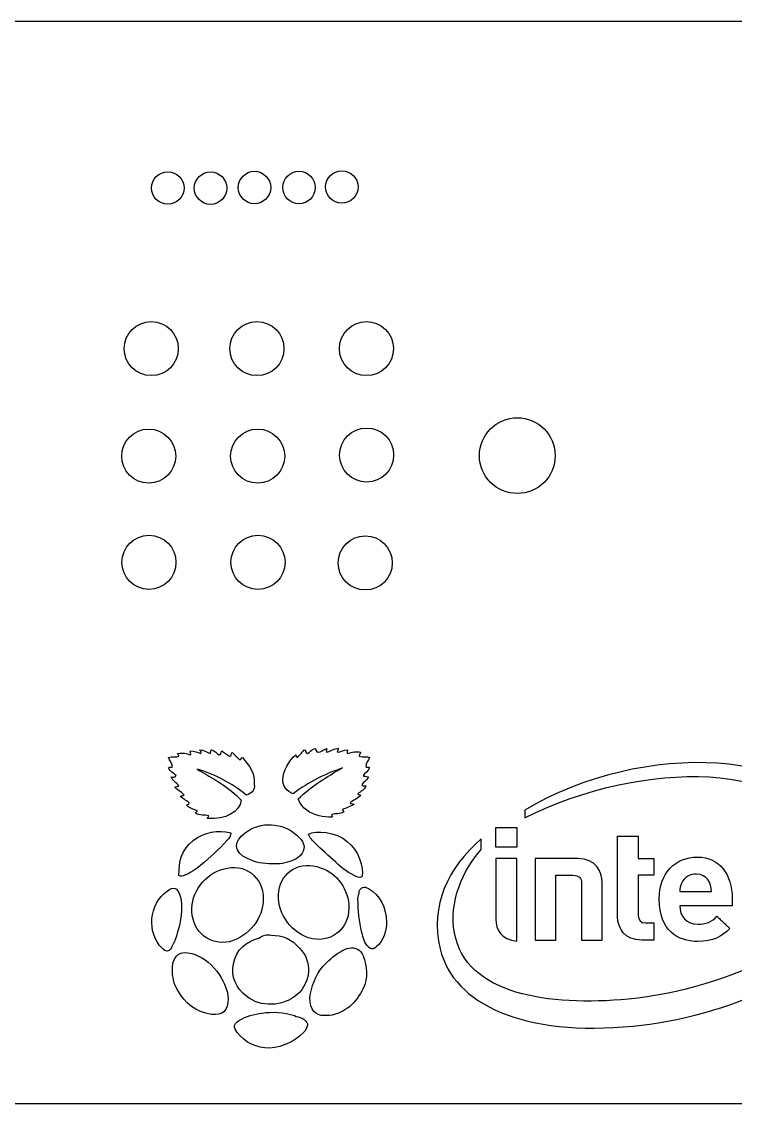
# Model space of a CAD drawing. Header units: millimetres. Extents: x 0 to 310, y 0 to 210.
# Drawn here: x 158.1 to 224.1, y 110 to 210 of the extents above; entities that cross this region are included whole.
import ezdxf

# ---------------------------------------------------------------- set-up
doc = ezdxf.new("R2010")
doc.units = ezdxf.units.MM
doc.layers.add('Body', color=7, linetype='CONTINUOUS')

msp = doc.modelspace()

# ---------------------------------------------------------------- linework, layer by layer
at = {"layer": 'Body'}
for p, q in [((309, 210), (1, 210)), ((309, 210, 6), (1, 210, 6)), ((309, 210), (1, 210)), ((309, 210, 6), (1, 210, 6)), ((173.143, 194.62), (173.143, 194.62, 6)), ((173.143, 194.62), (173.143, 194.62, 6)), ((177.095, 194.609), (177.095, 194.609, 6)), ((177.095, 194.609), (177.095, 194.609, 6)), ((181.158, 194.663), (181.158, 194.663, 6)), ((181.158, 194.663), (181.158, 194.663, 6)), ((185.276, 194.663), (185.276, 194.663, 6)), ((185.276, 194.663), (185.276, 194.663, 6)), ((189.231, 194.717), (189.231, 194.717, 6)), ((189.231, 194.717), (189.231, 194.717, 6)), ((172.614, 179.774), (172.614, 179.774, 6)), ((172.614, 179.774), (172.614, 179.774, 6)), ((182.381, 179.774), (182.381, 179.774, 6)), ((182.381, 179.774), (182.381, 179.774, 6)), ((192.51, 179.774), (192.51, 179.774, 6)), ((192.51, 179.774), (192.51, 179.774, 6)), ((172.382, 169.834), (172.382, 169.834, 6)), ((172.382, 169.834), (172.382, 169.834, 6)), ((182.452, 169.834), (182.452, 169.834, 6)), ((182.452, 169.834), (182.452, 169.834, 6)), ((192.521, 169.933), (192.521, 169.933, 6)), ((192.521, 169.933), (192.521, 169.933, 6)), ((207.451, 169.878), (207.451, 169.878, 6)), ((207.451, 169.878), (207.451, 169.878, 6)), ((172.401, 160.016), (172.401, 160.016, 6)), ((172.401, 160.016), (172.401, 160.016, 6)), ((182.479, 160.016), (182.479, 160.016, 6)), ((182.479, 160.016), (182.479, 160.016, 6)), ((192.394, 159.962), (192.394, 159.962, 6)), ((192.394, 159.962), (192.394, 159.962, 6)), ((1, 110), (309, 110)), ((1, 110, 6), (309, 110, 6)), ((1, 110), (309, 110)), ((1, 110, 6), (309, 110, 6))]:
    msp.add_line(p, q, dxfattribs=at)
for centre, radius in [((171.643, 194.62), 1.5), ((171.643, 194.62), 1.5), ((171.643, 194.62), 1.5), ((171.643, 194.62), 1.5), ((175.595, 194.609), 1.5), ((175.595, 194.609), 1.5), ((175.595, 194.609), 1.5), ((175.595, 194.609), 1.5), ((179.658, 194.663), 1.5), ((179.658, 194.663), 1.5), ((179.658, 194.663), 1.5), ((179.658, 194.663), 1.5), ((183.776, 194.663), 1.5), ((183.776, 194.663), 1.5), ((183.776, 194.663), 1.5), ((183.776, 194.663), 1.5), ((187.731, 194.717), 1.5), ((187.731, 194.717), 1.5), ((187.731, 194.717), 1.5), ((187.731, 194.717), 1.5), ((170.114, 179.774), 2.5), ((170.114, 179.774), 2.5), ((170.114, 179.774), 2.5), ((170.114, 179.774), 2.5), ((179.881, 179.774), 2.5), ((179.881, 179.774), 2.5), ((179.881, 179.774), 2.5), ((179.881, 179.774), 2.5), ((190.01, 179.774), 2.5), ((190.01, 179.774), 2.5), ((190.01, 179.774), 2.5), ((190.01, 179.774), 2.5), ((203.951, 169.878), 3.5), ((203.951, 169.878), 3.5), ((203.951, 169.878), 3.5), ((203.951, 169.878), 3.5), ((169.882, 169.834), 2.5), ((169.882, 169.834), 2.5), ((169.882, 169.834), 2.5), ((169.882, 169.834), 2.5), ((179.952, 169.834), 2.5), ((179.952, 169.834), 2.5), ((179.952, 169.834), 2.5), ((179.952, 169.834), 2.5), ((190.021, 169.933), 2.5), ((190.021, 169.933), 2.5), ((190.021, 169.933), 2.5), ((190.021, 169.933), 2.5), ((169.901, 160.016), 2.5), ((169.901, 160.016), 2.5), ((169.901, 160.016), 2.5), ((169.901, 160.016), 2.5), ((179.979, 160.016), 2.5), ((179.979, 160.016), 2.5), ((179.979, 160.016), 2.5), ((179.979, 160.016), 2.5), ((189.894, 159.962), 2.5), ((189.894, 159.962), 2.5), ((189.894, 159.962), 2.5), ((189.894, 159.962), 2.5)]:
    msp.add_circle(centre, radius, dxfattribs=at)
for points, degree in [([(233.583, 134.531), (231.838, 143.044), (215.311, 143.583), (204.659, 137.099)], 3), ([(233.583, 134.531), (231.838, 143.044), (215.311, 143.583), (204.659, 137.099)], 3), ([(171.71, 141.978), (172.07, 142.098), (172.43, 141.978), (172.67, 142.098)], 3), ([(171.71, 141.978), (172.07, 142.098), (172.43, 141.978), (172.67, 142.098)], 3), ([(172.55, 142.337), (173.03, 142.457), (173.39, 142.337), (173.75, 142.218)], 3), ([(172.55, 142.337), (173.03, 142.457), (173.39, 142.337), (173.75, 142.218)], 3), ([(172.67, 142.098), (172.67, 142.218), (172.55, 142.218), (172.55, 142.337)], 3), ([(172.67, 142.098), (172.67, 142.218), (172.55, 142.218), (172.55, 142.337)], 3), ([(173.75, 142.218), (173.869, 142.337), (173.63, 142.457), (173.75, 142.577)], 3), ([(173.75, 142.218), (173.869, 142.337), (173.63, 142.457), (173.75, 142.577)], 3), ([(173.75, 142.577), (174.109, 142.577), (174.349, 142.457), (174.709, 142.337)], 3), ([(173.75, 142.577), (174.109, 142.577), (174.349, 142.457), (174.709, 142.337)], 3), ([(174.589, 142.697), (174.949, 142.697), (175.309, 142.457), (175.549, 142.337)], 3), ([(174.709, 142.337), (174.829, 142.577), (174.589, 142.577), (174.589, 142.697)], 3), ([(174.709, 142.337), (174.829, 142.577), (174.589, 142.577), (174.589, 142.697)], 3), ([(174.589, 142.697), (174.949, 142.697), (175.309, 142.457), (175.549, 142.337)], 3), ([(175.549, 142.337), (175.669, 142.457), (175.549, 142.577), (175.669, 142.697)], 3), ([(175.549, 142.337), (175.669, 142.457), (175.549, 142.577), (175.669, 142.697)], 3), ([(175.669, 142.697), (176.028, 142.577), (176.148, 142.337), (176.388, 142.218)], 3), ([(175.669, 142.697), (176.028, 142.577), (176.148, 142.337), (176.388, 142.218)], 3), ([(176.388, 142.218), (176.628, 142.218), (176.508, 142.457), (176.628, 142.577)], 3), ([(176.388, 142.218), (176.628, 142.218), (176.508, 142.457), (176.628, 142.577)], 3), ([(176.628, 142.577), (176.868, 142.457), (177.108, 142.218), (177.348, 142.098)], 3), ([(176.628, 142.577), (176.868, 142.457), (177.108, 142.218), (177.348, 142.098)], 3), ([(177.348, 142.098), (177.588, 142.098), (177.468, 142.337), (177.588, 142.457)], 3), ([(177.348, 142.098), (177.588, 142.098), (177.468, 142.337), (177.588, 142.457)], 3), ([(177.588, 142.457), (178.307, 141.738)], 1), ([(177.588, 142.457), (178.307, 141.738)], 1), ([(182.266, 139.939), (182.266, 140.658), (182.865, 141.738), (183.465, 142.218)], 3), ([(182.266, 139.939), (182.266, 140.658), (182.865, 141.738), (183.465, 142.218)], 3), ([(183.465, 142.218), (183.585, 141.978)], 1), ([(183.465, 142.218), (183.585, 141.978)], 1), ([(183.585, 141.978), (183.945, 142.218), (184.065, 142.577), (184.305, 142.697)], 3), ([(183.585, 141.978), (183.945, 142.218), (184.065, 142.577), (184.305, 142.697)], 3), ([(184.305, 142.697), (184.425, 142.577), (184.305, 142.457), (184.545, 142.337)], 3), ([(184.305, 142.697), (184.425, 142.577), (184.305, 142.457), (184.545, 142.337)], 3), ([(184.545, 142.337), (184.784, 142.457), (184.904, 142.697), (185.264, 142.817)], 3), ([(184.545, 142.337), (184.784, 142.457), (184.904, 142.697), (185.264, 142.817)], 3), ([(185.264, 142.817), (185.384, 142.697), (185.264, 142.577), (185.504, 142.457)], 3), ([(185.264, 142.817), (185.384, 142.697), (185.264, 142.577), (185.504, 142.457)], 3), ([(185.504, 142.457), (185.864, 142.457), (185.984, 142.697), (186.344, 142.817)], 3), ([(185.504, 142.457), (185.864, 142.457), (185.984, 142.697), (186.344, 142.817)], 3), ([(186.344, 142.817), (186.344, 142.697), (186.224, 142.577), (186.344, 142.457)], 3), ([(186.344, 142.817), (186.344, 142.697), (186.224, 142.577), (186.344, 142.457)], 3), ([(186.344, 142.457), (186.704, 142.577), (187.063, 142.817), (187.423, 142.817)], 3), ([(186.344, 142.457), (186.704, 142.577), (187.063, 142.817), (187.423, 142.817)], 3), ([(187.423, 142.817), (187.423, 142.697), (187.303, 142.577), (187.303, 142.457)], 3), ([(187.423, 142.817), (187.423, 142.697), (187.303, 142.577), (187.303, 142.457)], 3), ([(187.303, 142.457), (187.663, 142.457), (187.903, 142.697), (188.263, 142.697)], 3), ([(187.303, 142.457), (187.663, 142.457), (187.903, 142.697), (188.263, 142.697)], 3), ([(188.263, 142.697), (188.263, 142.577), (188.143, 142.457), (188.263, 142.337)], 3), ([(188.263, 142.697), (188.263, 142.577), (188.143, 142.457), (188.263, 142.337)], 3), ([(188.263, 142.337), (188.623, 142.457), (189.102, 142.577), (189.462, 142.457)], 3), ([(188.263, 142.337), (188.623, 142.457), (189.102, 142.577), (189.462, 142.457)], 3), ([(189.462, 142.457), (189.462, 142.337), (189.342, 142.337), (189.342, 142.098)], 3), ([(189.462, 142.457), (189.462, 142.337), (189.342, 142.337), (189.342, 142.098)], 3), ([(189.342, 142.098), (189.702, 141.978), (190.062, 142.098), (190.302, 141.978)], 3), ([(189.342, 142.098), (189.702, 141.978), (190.062, 142.098), (190.302, 141.978)], 3), ([(172.07, 141.138), (172.07, 141.498), (171.83, 141.618), (171.71, 141.978)], 3), ([(172.07, 141.138), (172.07, 141.498), (171.83, 141.618), (171.71, 141.978)], 3), ([(171.71, 141.018), (171.83, 141.138), (171.95, 141.018), (172.07, 141.138)], 3), ([(171.71, 141.018), (171.83, 141.138), (171.95, 141.018), (172.07, 141.138)], 3), ([(172.43, 140.298), (172.19, 140.538), (171.83, 140.658), (171.71, 141.018)], 3), ([(172.43, 140.298), (172.19, 140.538), (171.83, 140.658), (171.71, 141.018)], 3), ([(178.307, 141.738), (178.427, 141.738), (178.427, 141.978), (178.547, 141.978)], 3), ([(178.307, 141.738), (178.427, 141.738), (178.427, 141.978), (178.547, 141.978)], 3), ([(178.547, 141.978), (179.147, 141.258), (179.747, 140.538), (179.627, 139.459)], 3), ([(178.547, 141.978), (179.147, 141.258), (179.747, 140.538), (179.627, 139.459)], 3), ([(187.783, 141.018), (186.104, 140.418), (184.664, 139.699), (183.225, 138.619)], 3), ([(187.783, 141.018), (186.104, 140.418), (184.664, 139.699), (183.225, 138.619)], 3), ([(183.705, 138.139), (184.904, 139.339), (186.344, 140.178), (187.783, 141.018)], 3), ([(183.705, 138.139), (184.904, 139.339), (186.344, 140.178), (187.783, 141.018)], 3), ([(190.302, 141.018), (190.182, 140.658), (189.822, 140.538), (189.702, 140.298)], 3), ([(190.302, 141.018), (190.182, 140.658), (189.822, 140.538), (189.702, 140.298)], 3), ([(190.302, 141.978), (190.182, 141.618), (189.942, 141.498), (189.942, 141.138)], 3), ([(190.302, 141.978), (190.182, 141.618), (189.942, 141.498), (189.942, 141.138)], 3), ([(189.942, 141.138), (190.062, 141.018), (190.182, 141.138), (190.302, 141.018)], 3), ([(189.942, 141.138), (190.062, 141.018), (190.182, 141.138), (190.302, 141.018)], 3), ([(204.659, 136.382), (215.301, 141.852), (230.396, 141.819), (231.771, 133.976)], 3), ([(204.659, 136.382), (215.301, 141.852), (230.396, 141.819), (231.771, 133.976)], 3), ([(171.95, 140.178), (172.07, 140.178), (172.31, 140.059), (172.43, 140.298)], 3), ([(171.95, 140.178), (172.07, 140.178), (172.31, 140.059), (172.43, 140.298)], 3), ([(172.67, 139.339), (172.43, 139.699), (172.07, 139.819), (171.95, 140.178)], 3), ([(172.67, 139.339), (172.43, 139.699), (172.07, 139.819), (171.95, 140.178)], 3), ([(178.907, 138.499), (177.588, 139.579), (176.028, 140.418), (174.349, 140.898)], 3), ([(174.349, 140.898), (175.789, 140.059), (177.348, 139.219), (178.427, 138.019)], 3), ([(178.907, 138.499), (177.588, 139.579), (176.028, 140.418), (174.349, 140.898)], 3), ([(174.349, 140.898), (175.789, 140.059), (177.348, 139.219), (178.427, 138.019)], 3), ([(190.182, 140.178), (190.062, 139.819), (189.702, 139.699), (189.582, 139.459)], 3), ([(190.182, 140.178), (190.062, 139.819), (189.702, 139.699), (189.582, 139.459)], 3), ([(189.702, 140.298), (189.822, 140.178), (189.942, 140.298), (190.182, 140.178)], 3), ([(189.702, 140.298), (189.822, 140.178), (189.942, 140.298), (190.182, 140.178)], 3), ([(172.31, 139.219), (172.43, 139.339), (172.55, 139.219), (172.67, 139.339)], 3), ([(172.31, 139.219), (172.43, 139.339), (172.55, 139.219), (172.67, 139.339)], 3), ([(173.15, 138.499), (172.79, 138.859), (172.55, 138.979), (172.31, 139.219)], 3), ([(173.15, 138.499), (172.79, 138.859), (172.55, 138.979), (172.31, 139.219)], 3), ([(179.627, 139.459), (179.747, 138.979), (179.387, 138.619), (178.907, 138.499)], 3), ([(179.627, 139.459), (179.747, 138.979), (179.387, 138.619), (178.907, 138.499)], 3), ([(183.225, 138.619), (182.625, 138.859), (182.266, 139.339), (182.266, 139.939)], 3), ([(183.225, 138.619), (182.625, 138.859), (182.266, 139.339), (182.266, 139.939)], 3), ([(189.942, 139.339), (189.822, 138.979), (189.462, 138.859), (189.222, 138.619)], 3), ([(189.942, 139.339), (189.822, 138.979), (189.462, 138.859), (189.222, 138.619)], 3), ([(189.582, 139.459), (189.582, 139.339), (189.822, 139.339), (189.942, 139.339)], 3), ([(189.582, 139.459), (189.582, 139.339), (189.822, 139.339), (189.942, 139.339)], 3), ([(172.79, 138.379), (172.91, 138.499), (173.03, 138.379), (173.15, 138.499)], 3), ([(172.79, 138.379), (172.91, 138.499), (173.03, 138.379), (173.15, 138.499)], 3), ([(173.63, 137.78), (173.39, 138.019), (173.03, 138.139), (172.79, 138.379)], 3), ([(173.63, 137.78), (173.39, 138.019), (173.03, 138.139), (172.79, 138.379)], 3), ([(178.427, 138.019), (178.307, 136.94), (176.988, 136.22), (175.309, 136.34)], 3), ([(178.427, 138.019), (178.307, 136.94), (176.988, 136.22), (175.309, 136.34)], 3), ([(185.624, 136.58), (184.784, 136.82), (184.065, 137.18), (183.705, 138.139)], 3), ([(185.624, 136.58), (184.784, 136.82), (184.065, 137.18), (183.705, 138.139)], 3), ([(189.462, 138.499), (189.222, 138.139), (188.743, 138.019), (188.503, 137.78)], 3), ([(189.462, 138.499), (189.222, 138.139), (188.743, 138.019), (188.503, 137.78)], 3), ([(189.222, 138.619), (189.342, 138.499), (189.462, 138.499), (189.462, 138.499)], 3), ([(189.222, 138.619), (189.342, 138.499), (189.462, 138.499), (189.462, 138.499)], 3), ([(173.39, 137.54), (173.39, 137.66), (173.63, 137.54), (173.63, 137.78)], 3), ([(173.39, 137.54), (173.39, 137.66), (173.63, 137.54), (173.63, 137.78)], 3), ([(174.349, 137.06), (173.989, 137.18), (173.63, 137.3), (173.39, 137.54)], 3), ([(174.349, 137.06), (173.989, 137.18), (173.63, 137.3), (173.39, 137.54)], 3), ([(174.229, 136.82), (174.229, 136.94), (174.349, 136.94), (174.349, 137.06)], 3), ([(174.229, 136.82), (174.229, 136.94), (174.349, 136.94), (174.349, 137.06)], 3), ([(188.863, 137.66), (188.503, 137.42), (188.143, 137.3), (187.783, 137.18)], 3), ([(188.863, 137.66), (188.503, 137.42), (188.143, 137.3), (187.783, 137.18)], 3), ([(187.783, 137.18), (187.783, 137.06), (187.903, 137.06), (187.903, 136.94)], 3), ([(187.783, 137.18), (187.783, 137.06), (187.903, 137.06), (187.903, 136.94)], 3), ([(188.503, 137.78), (188.623, 137.66), (188.743, 137.66), (188.863, 137.66)], 3), ([(188.503, 137.78), (188.623, 137.66), (188.743, 137.66), (188.863, 137.66)], 3), ([(204.659, 137.099), (204.659, 136.382)], 1), ([(204.659, 137.099), (204.659, 136.382)], 1), ([(175.429, 136.58), (175.069, 136.7), (174.589, 136.58), (174.229, 136.82)], 3), ([(175.429, 136.58), (175.069, 136.7), (174.589, 136.58), (174.229, 136.82)], 3), ([(175.309, 136.34), (175.309, 136.46), (175.429, 136.46), (175.429, 136.58)], 3), ([(175.309, 136.34), (175.309, 136.46), (175.429, 136.46), (175.429, 136.58)], 3), ([(178.787, 135.021), (180.227, 136.1), (182.266, 135.98), (183.585, 134.781)], 3), ([(178.787, 135.021), (180.227, 136.1), (182.266, 135.98), (183.585, 134.781)], 3), ([(186.823, 136.46), (186.464, 136.46), (185.984, 136.46), (185.624, 136.58)], 3), ([(186.823, 136.46), (186.464, 136.46), (185.984, 136.46), (185.624, 136.58)], 3), ([(186.823, 136.7), (186.704, 136.58), (186.943, 136.58), (186.823, 136.46)], 3), ([(186.823, 136.7), (186.704, 136.58), (186.943, 136.58), (186.823, 136.46)], 3), ([(187.903, 136.94), (187.543, 136.7), (187.183, 136.82), (186.823, 136.7)], 3), ([(187.903, 136.94), (187.543, 136.7), (187.183, 136.82), (186.823, 136.7)], 3), ([(173.989, 134.301), (175.069, 135.141), (176.268, 135.261), (177.468, 135.021)], 3), ([(173.989, 134.301), (175.069, 135.141), (176.268, 135.261), (177.468, 135.021)], 3), ([(177.468, 135.021), (177.468, 134.661), (177.348, 134.541), (177.108, 134.301)], 3), ([(177.468, 135.021), (177.468, 134.661), (177.348, 134.541), (177.108, 134.301)], 3), ([(179.027, 132.622), (177.708, 133.222), (177.708, 134.181), (178.787, 135.021)], 3), ([(179.027, 132.622), (177.708, 133.222), (177.708, 134.181), (178.787, 135.021)], 3), ([(184.664, 134.901), (185.264, 135.261), (187.183, 135.141), (188.263, 134.181)], 3), ([(184.664, 134.901), (185.264, 135.261), (187.183, 135.141), (188.263, 134.181)], 3), ([(201.972, 133.683), (201.972, 135.511)], 1), ([(201.972, 135.511), (203.896, 135.511)], 1), ([(201.972, 135.511), (203.896, 135.511)], 1), ([(201.972, 133.683), (201.972, 135.511)], 1), ([(203.896, 135.511), (203.896, 133.683)], 1), ([(203.896, 135.511), (203.896, 133.683)], 1), ([(172.67, 131.063), (172.67, 132.382), (172.91, 133.462), (173.989, 134.301)], 3), ([(172.67, 131.063), (172.67, 132.382), (172.91, 133.462), (173.989, 134.301)], 3), ([(177.108, 134.301), (176.388, 133.462), (175.549, 132.742), (174.709, 132.022)], 3), ([(177.108, 134.301), (176.388, 133.462), (175.549, 132.742), (174.709, 132.022)], 3), ([(183.585, 134.781), (183.945, 134.421)], 1), ([(183.585, 134.781), (183.945, 134.421)], 1), ([(183.945, 134.421), (184.425, 133.821), (184.305, 133.222), (183.705, 132.742)], 3), ([(183.945, 134.421), (184.425, 133.821), (184.305, 133.222), (183.705, 132.742)], 3), ([(185.024, 134.301), (184.904, 134.421), (184.664, 134.661), (184.664, 134.901)], 3), ([(185.024, 134.301), (184.904, 134.421), (184.664, 134.661), (184.664, 134.901)], 3), ([(186.943, 132.502), (186.224, 133.102), (185.624, 133.701), (185.024, 134.301)], 3), ([(186.943, 132.502), (186.224, 133.102), (185.624, 133.701), (185.024, 134.301)], 3), ([(188.263, 134.181), (189.222, 133.462), (189.822, 131.782), (189.582, 130.943)], 3), ([(188.263, 134.181), (189.222, 133.462), (189.822, 131.782), (189.582, 130.943)], 3), ([(200.615, 134.45), (197.533, 131.747), (195.862, 128.326), (196.824, 124.286)], 3), ([(200.615, 134.45), (197.533, 131.747), (195.862, 128.326), (196.824, 124.286)], 3), ([(200.615, 133.462), (200.615, 134.45)], 1), ([(200.615, 133.462), (200.615, 134.45)], 1), ([(213.225, 127.251), (213.225, 134.697)], 1), ([(213.225, 134.697), (215.135, 134.697)], 1), ([(213.225, 127.251), (213.225, 134.697)], 1), ([(213.225, 134.697), (215.135, 134.697)], 1), ([(215.135, 134.697), (215.135, 132.636)], 1), ([(215.135, 134.697), (215.135, 132.636)], 1), ([(198.137, 125.757), (197.612, 128.588), (198.904, 131.591), (200.615, 133.462)], 3), ([(198.137, 125.757), (197.612, 128.588), (198.904, 131.591), (200.615, 133.462)], 3), ([(203.896, 133.683), (201.972, 133.683)], 1), ([(203.896, 133.683), (201.972, 133.683)], 1), ([(174.709, 132.022), (174.229, 131.662), (173.75, 131.303), (173.15, 131.063)], 3), ([(174.709, 132.022), (174.229, 131.662), (173.75, 131.303), (173.15, 131.063)], 3), ([(176.748, 131.662), (178.787, 132.262), (180.466, 130.943), (180.466, 128.904)], 3), ([(176.748, 131.662), (178.787, 132.262), (180.466, 130.943), (180.466, 128.904)], 3), ([(181.306, 132.142), (180.466, 132.142), (179.747, 132.262), (179.027, 132.622)], 3), ([(181.306, 132.142), (180.466, 132.142), (179.747, 132.262), (179.027, 132.622)], 3), ([(182.026, 132.142), (181.786, 132.142), (181.426, 132.142), (181.306, 132.142)], 3), ([(182.026, 132.142), (181.786, 132.142), (181.426, 132.142), (181.306, 132.142)], 3), ([(181.906, 129.623), (182.146, 131.423), (183.945, 132.502), (185.744, 131.782)], 3), ([(181.906, 129.623), (182.146, 131.423), (183.945, 132.502), (185.744, 131.782)], 3), ([(183.705, 132.742), (183.225, 132.382), (182.625, 132.262), (182.026, 132.142)], 3), ([(183.705, 132.742), (183.225, 132.382), (182.625, 132.262), (182.026, 132.142)], 3), ([(188.863, 131.063), (188.143, 131.423), (187.543, 131.902), (186.943, 132.502)], 3), ([(188.863, 131.063), (188.143, 131.423), (187.543, 131.902), (186.943, 132.502)], 3), ([(203.904, 132.636), (201.972, 132.636)], 1), ([(201.972, 132.636), (201.972, 127.03)], 1), ([(203.904, 132.636), (201.972, 132.636)], 1), ([(201.972, 132.636), (201.972, 127.03)], 1), ([(203.904, 125.009), (203.904, 132.636)], 1), ([(203.904, 125.009), (203.904, 132.636)], 1), ([(205.591, 132.634), (205.591, 125.086)], 1), ([(209.542, 132.634), (205.591, 132.634)], 1), ([(209.542, 132.634), (205.591, 132.634)], 1), ([(205.591, 132.634), (205.591, 125.086)], 1), ([(211.792, 130.378), (211.792, 131.451), (211.222, 132.634), (209.542, 132.634)], 3), ([(211.792, 130.378), (211.792, 131.451), (211.222, 132.634), (209.542, 132.634)], 3), ([(215.135, 132.636), (216.573, 132.636)], 1), ([(215.135, 132.636), (216.573, 132.636)], 1), ([(216.573, 132.636), (216.573, 131.093)], 1), ([(216.573, 132.636), (216.573, 131.093)], 1), ([(217.063, 128.873), (217.063, 131.36), (218.594, 132.765), (220.601, 132.765)], 3), ([(217.063, 128.873), (217.063, 131.36), (218.594, 132.765), (220.601, 132.765)], 3), ([(220.601, 132.765), (222.64, 132.765), (223.814, 131.119), (223.814, 128.96)], 3), ([(220.601, 132.765), (222.64, 132.765), (223.814, 131.119), (223.814, 128.96)], 3), ([(173.15, 131.063), (173.03, 131.063), (172.91, 130.943), (172.67, 131.063)], 3), ([(173.15, 131.063), (173.03, 131.063), (172.91, 130.943), (172.67, 131.063)], 3), ([(173.869, 127.704), (173.75, 129.503), (175.069, 131.183), (176.748, 131.662)], 3), ([(173.869, 127.704), (173.75, 129.503), (175.069, 131.183), (176.748, 131.662)], 3), ([(185.744, 131.782), (187.303, 131.303), (188.383, 129.743), (188.383, 128.064)], 3), ([(185.744, 131.782), (187.303, 131.303), (188.383, 129.743), (188.383, 128.064)], 3), ([(189.582, 130.943), (189.342, 130.823), (189.102, 130.943), (188.863, 131.063)], 3), ([(189.582, 130.943), (189.342, 130.823), (189.102, 130.943), (188.863, 131.063)], 3), ([(207.504, 131.091), (209.092, 131.093)], 1), ([(207.504, 131.091), (209.092, 131.093)], 1), ([(207.504, 125.086), (207.504, 131.091)], 1), ([(207.504, 125.086), (207.504, 131.091)], 1), ([(209.092, 131.093), (209.653, 131.093), (209.882, 130.817), (209.882, 130.368)], 3), ([(209.092, 131.093), (209.653, 131.093), (209.882, 130.817), (209.882, 130.368)], 3), ([(215.135, 131.093), (215.135, 127.367)], 1), ([(216.573, 131.093), (215.135, 131.093)], 1), ([(216.573, 131.093), (215.135, 131.093)], 1), ([(215.135, 131.093), (215.135, 127.367)], 1), ([(221.905, 129.572), (221.868, 130.394), (221.494, 131.184), (220.513, 131.184)], 3), ([(221.905, 129.572), (221.868, 130.394), (221.494, 131.184), (220.513, 131.184)], 3), ([(171.591, 129.623), (172.19, 130.103), (172.55, 129.983), (172.79, 129.144)], 3), ([(171.591, 129.623), (172.19, 130.103), (172.55, 129.983), (172.79, 129.144)], 3), ([(189.342, 129.623), (189.462, 129.983), (189.822, 130.103), (190.182, 129.863)], 3), ([(189.342, 129.623), (189.462, 129.983), (189.822, 130.103), (190.182, 129.863)], 3), ([(209.882, 130.368), (209.882, 125.086)], 1), ([(209.882, 130.368), (209.882, 125.086)], 1), ([(211.792, 125.086), (211.792, 130.378)], 1), ([(211.792, 125.086), (211.792, 130.378)], 1), ([(219.144, 130.394), (219.024, 130.14), (218.96, 129.853), (218.96, 129.572)], 3), ([(219.144, 130.394), (219.024, 130.14), (218.96, 129.853), (218.96, 129.572)], 3), ([(171.111, 124.346), (169.671, 125.785), (169.911, 128.424), (171.591, 129.623)], 3), ([(171.111, 124.346), (169.671, 125.785), (169.911, 128.424), (171.591, 129.623)], 3), ([(172.79, 129.144), (172.91, 128.904), (172.91, 128.544), (172.91, 128.184)], 3), ([(172.79, 129.144), (172.91, 128.904), (172.91, 128.544), (172.91, 128.184)], 3), ([(184.664, 125.305), (182.865, 125.905), (181.666, 127.824), (181.906, 129.623)], 3), ([(184.664, 125.305), (182.865, 125.905), (181.666, 127.824), (181.906, 129.623)], 3), ([(189.222, 128.904), (189.222, 129.144), (189.342, 129.383), (189.342, 129.623)], 3), ([(189.222, 128.904), (189.222, 129.144), (189.342, 129.383), (189.342, 129.623)], 3), ([(190.182, 129.863), (191.261, 129.264), (191.861, 128.064), (191.861, 126.745)], 3), ([(190.182, 129.863), (191.261, 129.264), (191.861, 128.064), (191.861, 126.745)], 3), ([(218.96, 129.572), (221.905, 129.572)], 1), ([(218.96, 129.572), (221.905, 129.572)], 1), ([(172.91, 128.184), (172.91, 127.105), (172.67, 126.145), (172.31, 125.065)], 3), ([(172.91, 128.184), (172.91, 127.105), (172.67, 126.145), (172.31, 125.065)], 3), ([(180.466, 128.904), (180.466, 127.105), (179.147, 125.425), (177.348, 124.946)], 3), ([(180.466, 128.904), (180.466, 127.105), (179.147, 125.425), (177.348, 124.946)], 3), ([(188.383, 128.064), (188.383, 126.025), (186.584, 124.706), (184.664, 125.305)], 3), ([(188.383, 128.064), (188.383, 126.025), (186.584, 124.706), (184.664, 125.305)], 3), ([(189.582, 125.785), (189.342, 126.865), (189.222, 127.824), (189.222, 128.904)], 3), ([(189.582, 125.785), (189.342, 126.865), (189.222, 127.824), (189.222, 128.904)], 3), ([(220.643, 124.965), (218.816, 124.965), (217.063, 125.963), (217.063, 128.873)], 3), ([(220.643, 124.965), (218.816, 124.965), (217.063, 125.963), (217.063, 128.873)], 3), ([(223.814, 128.27), (218.96, 128.27)], 1), ([(218.96, 128.27), (218.96, 127.283), (219.572, 126.573), (220.653, 126.573)], 3), ([(218.96, 128.27), (218.96, 127.283), (219.572, 126.573), (220.653, 126.573)], 3), ([(223.814, 128.27), (218.96, 128.27)], 1), ([(223.814, 128.96), (223.814, 128.27)], 1), ([(223.814, 128.96), (223.814, 128.27)], 1), ([(177.348, 124.946), (175.549, 124.586), (173.989, 125.785), (173.869, 127.704)], 3), ([(177.348, 124.946), (175.549, 124.586), (173.989, 125.785), (173.869, 127.704)], 3), ([(201.972, 127.03), (201.972, 126.02), (202.46, 125.147), (203.904, 125.009)], 3), ([(201.972, 127.03), (201.972, 126.02), (202.46, 125.147), (203.904, 125.009)], 3), ([(215.445, 125.098), (213.885, 125.098), (213.225, 126.182), (213.225, 127.251)], 3), ([(215.445, 125.098), (213.885, 125.098), (213.225, 126.182), (213.225, 127.251)], 3), ([(215.135, 127.367), (215.135, 126.933), (215.343, 126.69), (215.797, 126.69)], 3), ([(215.135, 127.367), (215.135, 126.933), (215.343, 126.69), (215.797, 126.69)], 3), ([(222.407, 127.292), (223.592, 126.168)], 1), ([(222.407, 127.292), (223.592, 126.168)], 1), ([(191.861, 126.745), (191.861, 125.905), (191.621, 125.065), (190.902, 124.466)], 3), ([(191.861, 126.745), (191.861, 125.905), (191.621, 125.065), (190.902, 124.466)], 3), ([(215.797, 126.69), (216.573, 126.69)], 1), ([(215.797, 126.69), (216.573, 126.69)], 1), ([(216.573, 126.69), (216.573, 125.098)], 1), ([(216.573, 126.69), (216.573, 125.098)], 1), ([(223.592, 126.168), (222.836, 125.42), (222.042, 124.965), (220.643, 124.965)], 3), ([(223.592, 126.168), (222.836, 125.42), (222.042, 124.965), (220.643, 124.965)], 3), ([(172.31, 125.065), (171.95, 124.346)], 1), ([(172.31, 125.065), (171.95, 124.346)], 1), ([(177.708, 122.906), (177.948, 124.226), (178.907, 124.946), (180.107, 125.305)], 3), ([(177.708, 122.906), (177.948, 124.226), (178.907, 124.946), (180.107, 125.305)], 3), ([(180.107, 125.305), (180.466, 125.545), (180.826, 125.665), (181.186, 125.545)], 3), ([(180.107, 125.305), (180.466, 125.545), (180.826, 125.665), (181.186, 125.545)], 3), ([(181.186, 125.545), (182.266, 125.545), (183.105, 125.185), (183.825, 124.346)], 3), ([(181.186, 125.545), (182.266, 125.545), (183.105, 125.185), (183.825, 124.346)], 3), ([(190.182, 124.466), (189.822, 124.826), (189.702, 125.305), (189.582, 125.785)], 3), ([(190.182, 124.466), (189.822, 124.826), (189.702, 125.305), (189.582, 125.785)], 3), ([(214.222, 119.633), (206.871, 118.956), (199.208, 120.028), (198.137, 125.757)], 3), ([(214.222, 119.633), (206.871, 118.956), (199.208, 120.028), (198.137, 125.757)], 3), ([(205.591, 125.086), (207.504, 125.086)], 1), ([(205.591, 125.086), (207.504, 125.086)], 1), ([(209.882, 125.086), (211.792, 125.086)], 1), ([(209.882, 125.086), (211.792, 125.086)], 1), ([(216.573, 125.098), (215.445, 125.098)], 1), ([(216.573, 125.098), (215.445, 125.098)], 1), ([(171.95, 124.346), (171.71, 123.986), (171.471, 123.986), (171.111, 124.346)], 3), ([(171.95, 124.346), (171.71, 123.986), (171.471, 123.986), (171.111, 124.346)], 3), ([(172.07, 122.667), (172.19, 123.746), (172.79, 124.106), (173.869, 123.866)], 3), ([(172.07, 122.667), (172.19, 123.746), (172.79, 124.106), (173.869, 123.866)], 3), ([(183.825, 124.346), (185.024, 123.146), (184.904, 121.227), (183.585, 120.028)], 3), ([(183.825, 124.346), (185.024, 123.146), (184.904, 121.227), (183.585, 120.028)], 3), ([(187.543, 123.986), (187.783, 124.106), (188.143, 124.346), (188.383, 124.346)], 3), ([(187.543, 123.986), (187.783, 124.106), (188.143, 124.346), (188.383, 124.346)], 3), ([(188.383, 124.346), (188.982, 124.466), (189.462, 124.226), (189.702, 123.626)], 3), ([(188.383, 124.346), (188.982, 124.466), (189.462, 124.226), (189.702, 123.626)], 3), ([(190.902, 124.466), (190.542, 124.106), (190.182, 124.466)], 2), ([(190.902, 124.466), (190.542, 124.106), (190.182, 124.466)], 2), ([(196.824, 124.286), (198.052, 119.102), (204.627, 116.166), (214.663, 117.142)], 3), ([(196.824, 124.286), (198.052, 119.102), (204.627, 116.166), (214.663, 117.142)], 3), ([(173.869, 123.866), (175.549, 123.386), (177.108, 121.467), (177.228, 119.668)], 3), ([(173.869, 123.866), (175.549, 123.386), (177.108, 121.467), (177.228, 119.668)], 3), ([(185.984, 122.667), (186.464, 123.146), (186.943, 123.626), (187.543, 123.986)], 3), ([(185.984, 122.667), (186.464, 123.146), (186.943, 123.626), (187.543, 123.986)], 3), ([(189.702, 123.626), (190.062, 122.667), (190.182, 121.587), (189.702, 120.628)], 3), ([(189.702, 123.626), (190.062, 122.667), (190.182, 121.587), (189.702, 120.628)], 3), ([(227.445, 123.62), (224.165, 121.666), (218.74, 120.052), (214.222, 119.633)], 3), ([(227.445, 123.62), (224.165, 121.666), (218.74, 120.052), (214.222, 119.633)], 3), ([(172.07, 122.427), (172.07, 122.427), (172.07, 122.547), (172.07, 122.667)], 3), ([(172.07, 122.427), (172.07, 122.427), (172.07, 122.547), (172.07, 122.667)], 3), ([(172.55, 120.508), (172.19, 120.987), (172.07, 121.707), (172.07, 122.427)], 3), ([(172.55, 120.508), (172.19, 120.987), (172.07, 121.707), (172.07, 122.427)], 3), ([(178.907, 119.908), (177.948, 120.628), (177.468, 121.707), (177.708, 122.906)], 3), ([(178.907, 119.908), (177.948, 120.628), (177.468, 121.707), (177.708, 122.906)], 3), ([(184.784, 119.788), (184.904, 120.747), (185.264, 121.827), (185.984, 122.667)], 3), ([(184.784, 119.788), (184.904, 120.747), (185.264, 121.827), (185.984, 122.667)], 3), ([(175.669, 118.229), (174.229, 118.469), (173.27, 119.188), (172.55, 120.508)], 3), ([(175.669, 118.229), (174.229, 118.469), (173.27, 119.188), (172.55, 120.508)], 3), ([(183.585, 120.028), (182.266, 118.948), (180.227, 118.828), (178.907, 119.908)], 3), ([(183.585, 120.028), (182.266, 118.948), (180.227, 118.828), (178.907, 119.908)], 3), ([(189.702, 120.628), (189.102, 119.308), (188.023, 118.349), (186.584, 118.109)], 3), ([(189.702, 120.628), (189.102, 119.308), (188.023, 118.349), (186.584, 118.109)], 3), ([(214.663, 117.142), (218.636, 117.525), (223.831, 118.803), (227.445, 120.789)], 3), ([(214.663, 117.142), (218.636, 117.525), (223.831, 118.803), (227.445, 120.789)], 3), ([(177.228, 119.668), (177.228, 118.588), (176.748, 118.109), (175.669, 118.229)], 3), ([(177.228, 119.668), (177.228, 118.588), (176.748, 118.109), (175.669, 118.229)], 3), ([(186.104, 118.109), (185.264, 118.109), (184.784, 118.588), (184.784, 119.788)], 3), ([(186.104, 118.109), (185.264, 118.109), (184.784, 118.588), (184.784, 119.788)], 3), ([(178.187, 117.629), (178.907, 118.109), (179.627, 118.229), (180.346, 118.349)], 3), ([(178.187, 117.629), (178.907, 118.109), (179.627, 118.229), (180.346, 118.349)], 3), ([(180.346, 118.349), (181.306, 118.469), (182.386, 118.469), (183.345, 118.109)], 3), ([(180.346, 118.349), (181.306, 118.469), (182.386, 118.469), (183.345, 118.109)], 3), ([(183.345, 118.109), (183.585, 117.989), (183.825, 117.989), (184.065, 117.869)], 3), ([(183.345, 118.109), (183.585, 117.989), (183.825, 117.989), (184.065, 117.869)], 3), ([(186.584, 118.109), (186.464, 118.109), (186.224, 118.109), (186.104, 118.109)], 3), ([(186.584, 118.109), (186.464, 118.109), (186.224, 118.109), (186.104, 118.109)], 3), ([(178.068, 116.549), (177.708, 117.029), (177.708, 117.269), (178.187, 117.629)], 3), ([(178.068, 116.549), (177.708, 117.029), (177.708, 117.269), (178.187, 117.629)], 3), ([(184.065, 117.869), (184.664, 117.509), (184.664, 117.269), (184.305, 116.669)], 3), ([(184.065, 117.869), (184.664, 117.509), (184.664, 117.269), (184.305, 116.669)], 3), ([(181.066, 115.11), (179.867, 115.11), (178.787, 115.59), (178.068, 116.549)], 3), ([(181.066, 115.11), (179.867, 115.11), (178.787, 115.59), (178.068, 116.549)], 3), ([(184.185, 116.549), (183.345, 115.71), (182.386, 115.23), (181.066, 115.11)], 3), ([(184.185, 116.549), (183.345, 115.71), (182.386, 115.23), (181.066, 115.11)], 3), ([(184.305, 116.669), (184.185, 116.549)], 1), ([(184.305, 116.669), (184.185, 116.549)], 1)]:
    msp.add_open_spline(points, degree=degree, dxfattribs=at)
for points, knots in [([(220.513, 131.184), (220.25, 131.198), (219.96, 131.134), (219.712, 130.989), (219.463, 130.847), (219.263, 130.628), (219.144, 130.394)], [0, 0, 0, 0, 0.569473, 0.569473, 0.569473, 1.13895, 1.13895, 1.13895, 1.13895]), ([(220.513, 131.184), (220.25, 131.198), (219.96, 131.134), (219.712, 130.989), (219.463, 130.847), (219.263, 130.628), (219.144, 130.394)], [0, 0, 0, 0, 0.569473, 0.569473, 0.569473, 1.13895, 1.13895, 1.13895, 1.13895]), ([(220.653, 126.573), (220.968, 126.551), (221.305, 126.602), (221.613, 126.729), (221.922, 126.855), (222.198, 127.056), (222.407, 127.292)], [0, 0, 0, 0, 0.455858, 0.455858, 0.455858, 0.911717, 0.911717, 0.911717, 0.911717]), ([(220.653, 126.573), (220.968, 126.551), (221.305, 126.602), (221.613, 126.729), (221.922, 126.855), (222.198, 127.056), (222.407, 127.292)], [0, 0, 0, 0, 0.455858, 0.455858, 0.455858, 0.911717, 0.911717, 0.911717, 0.911717])]:
    msp.add_open_spline(points, degree=3, knots=knots, dxfattribs=at)

doc.saveas('drawing.dxf')
